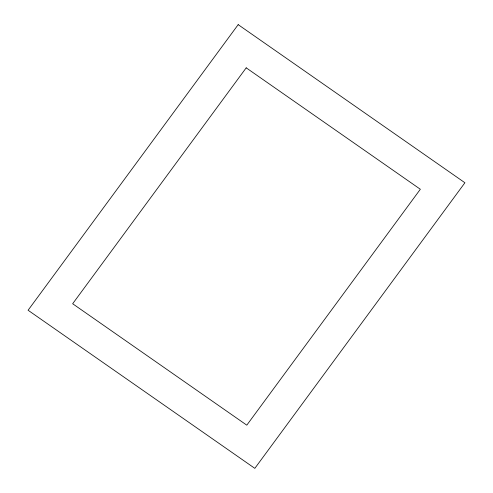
<?xml version="1.0" encoding="UTF-8"?>
<svg xmlns="http://www.w3.org/2000/svg" width="493" height="493" viewBox="0 0 493 493"><rect width="100%" height="100%" fill="white"/><g stroke="black" fill="none" stroke-linecap="round" stroke-linejoin="round"><path stroke-width="0.74" d="M238.181 24.65L28.083 310.245L254.819 468.35L464.917 182.755L238.181 24.65M246.204 67.837L72.662 303.743L246.796 425.163L420.338 189.257L246.204 67.837"/></g></svg>
